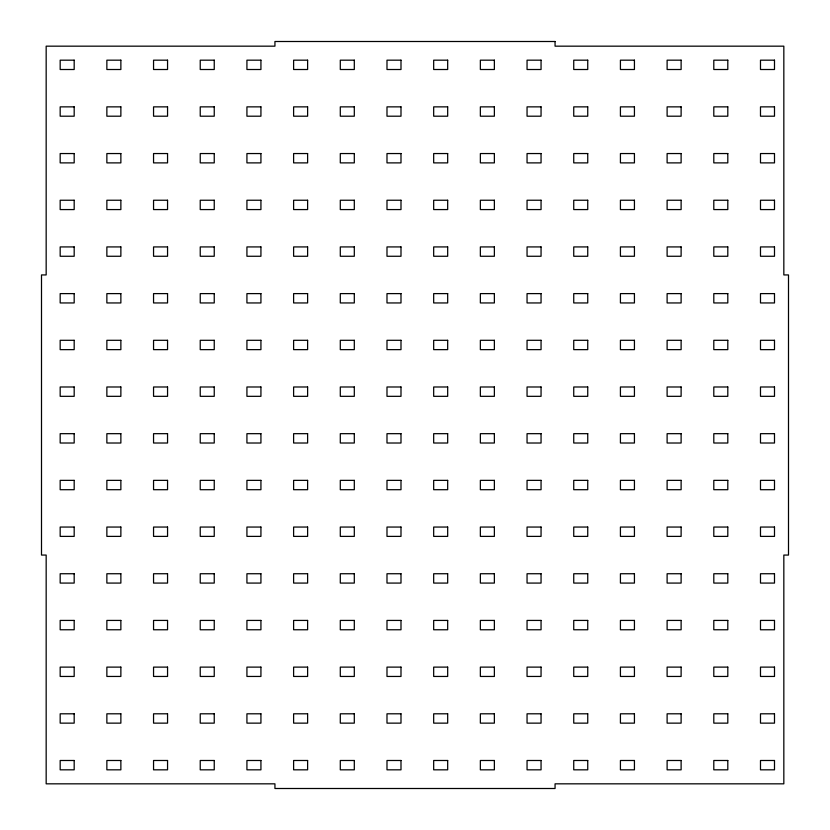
<?xml version="1.0" encoding="UTF-8"?>
<svg xmlns="http://www.w3.org/2000/svg" width="830" height="830" viewBox="0 0 830 830"><rect width="100%" height="100%" fill="white"/><g stroke="black" fill="none" stroke-linecap="round" stroke-linejoin="round"><path stroke-width="1.25" d="M555.062 41.5L274.938 41.5L274.938 46.169L46.169 46.169L46.169 274.938L41.5 274.938L41.5 555.062L46.169 555.062L46.169 783.831L274.938 783.831L274.938 788.5L555.062 788.5L555.062 783.831L783.831 783.831L783.831 555.062L788.5 555.062L788.5 274.938L783.831 274.938L783.831 46.169L555.062 46.169L555.062 41.5M74.181 60.175L60.175 60.175L60.175 69.513L74.181 69.513L74.181 60.175M120.869 60.175L106.863 60.175L106.863 69.513L120.869 69.513L120.869 60.175M167.556 60.175L153.55 60.175L153.55 69.513L167.556 69.513L167.556 60.175M214.244 60.175L200.238 60.175L200.238 69.513L214.244 69.513L214.244 60.175M260.931 60.175L246.925 60.175L246.925 69.513L260.931 69.513L260.931 60.175M307.619 60.175L293.613 60.175L293.613 69.513L307.619 69.513L307.619 60.175M354.306 60.175L340.3 60.175L340.3 69.513L354.306 69.513L354.306 60.175M400.994 60.175L386.988 60.175L386.988 69.513L400.994 69.513L400.994 60.175M447.681 60.175L433.675 60.175L433.675 69.513L447.681 69.513L447.681 60.175M494.369 60.175L480.363 60.175L480.363 69.513L494.369 69.513L494.369 60.175M541.056 60.175L527.05 60.175L527.05 69.513L541.056 69.513L541.056 60.175M587.744 60.175L573.738 60.175L573.738 69.513L587.744 69.513L587.744 60.175M634.431 60.175L620.425 60.175L620.425 69.513L634.431 69.513L634.431 60.175M681.119 60.175L667.113 60.175L667.113 69.513L681.119 69.513L681.119 60.175M727.806 60.175L713.8 60.175L713.8 69.513L727.806 69.513L727.806 60.175M774.494 60.175L760.488 60.175L760.488 69.513L774.494 69.513L774.494 60.175M74.181 106.863L60.175 106.863L60.175 116.2L74.181 116.2L74.181 106.863M120.869 106.863L106.863 106.863L106.863 116.2L120.869 116.2L120.869 106.863M167.556 106.863L153.55 106.863L153.55 116.2L167.556 116.2L167.556 106.863M214.244 106.863L200.238 106.863L200.238 116.2L214.244 116.2L214.244 106.863M260.931 106.863L246.925 106.863L246.925 116.2L260.931 116.2L260.931 106.863M307.619 106.863L293.613 106.863L293.613 116.2L307.619 116.2L307.619 106.863M354.306 106.863L340.3 106.863L340.3 116.2L354.306 116.2L354.306 106.863M400.994 106.863L386.988 106.863L386.988 116.2L400.994 116.2L400.994 106.863M447.681 106.863L433.675 106.863L433.675 116.2L447.681 116.2L447.681 106.863M494.369 106.863L480.363 106.863L480.363 116.2L494.369 116.2L494.369 106.863M541.056 106.863L527.05 106.863L527.05 116.2L541.056 116.2L541.056 106.863M587.744 106.863L573.738 106.863L573.738 116.2L587.744 116.2L587.744 106.863M634.431 106.863L620.425 106.863L620.425 116.2L634.431 116.2L634.431 106.863M681.119 106.863L667.113 106.863L667.113 116.2L681.119 116.2L681.119 106.863M727.806 106.863L713.8 106.863L713.8 116.2L727.806 116.2L727.806 106.863M774.494 106.863L760.488 106.863L760.488 116.2L774.494 116.2L774.494 106.863M74.181 153.55L60.175 153.55L60.175 162.888L74.181 162.888L74.181 153.55M120.869 153.55L106.863 153.55L106.863 162.888L120.869 162.888L120.869 153.55M167.556 153.55L153.55 153.55L153.55 162.888L167.556 162.888L167.556 153.55M214.244 153.55L200.238 153.55L200.238 162.888L214.244 162.888L214.244 153.55M260.931 153.55L246.925 153.55L246.925 162.888L260.931 162.888L260.931 153.55M307.619 153.55L293.613 153.55L293.613 162.888L307.619 162.888L307.619 153.55M354.306 153.55L340.3 153.55L340.3 162.888L354.306 162.888L354.306 153.55M400.994 153.55L386.988 153.55L386.988 162.888L400.994 162.888L400.994 153.55M447.681 153.55L433.675 153.55L433.675 162.888L447.681 162.888L447.681 153.55M494.369 153.55L480.363 153.55L480.363 162.888L494.369 162.888L494.369 153.55M541.056 153.55L527.05 153.55L527.05 162.888L541.056 162.888L541.056 153.55M587.744 153.55L573.738 153.55L573.738 162.888L587.744 162.888L587.744 153.55M634.431 153.55L620.425 153.55L620.425 162.888L634.431 162.888L634.431 153.55M681.119 153.55L667.113 153.55L667.113 162.888L681.119 162.888L681.119 153.55M727.806 153.55L713.8 153.55L713.8 162.888L727.806 162.888L727.806 153.55M774.494 153.55L760.488 153.55L760.488 162.888L774.494 162.888L774.494 153.55M74.181 200.238L60.175 200.238L60.175 209.575L74.181 209.575L74.181 200.238M120.869 200.238L106.863 200.238L106.863 209.575L120.869 209.575L120.869 200.238M167.556 200.238L153.55 200.238L153.55 209.575L167.556 209.575L167.556 200.238M214.244 200.238L200.238 200.238L200.238 209.575L214.244 209.575L214.244 200.238M260.931 200.238L246.925 200.238L246.925 209.575L260.931 209.575L260.931 200.238M307.619 200.238L293.613 200.238L293.613 209.575L307.619 209.575L307.619 200.238M354.306 200.238L340.3 200.238L340.3 209.575L354.306 209.575L354.306 200.238M400.994 200.238L386.988 200.238L386.988 209.575L400.994 209.575L400.994 200.238M447.681 200.238L433.675 200.238L433.675 209.575L447.681 209.575L447.681 200.238M494.369 200.238L480.363 200.238L480.363 209.575L494.369 209.575L494.369 200.238M541.056 200.238L527.05 200.238L527.05 209.575L541.056 209.575L541.056 200.238M587.744 200.238L573.738 200.238L573.738 209.575L587.744 209.575L587.744 200.238M634.431 200.238L620.425 200.238L620.425 209.575L634.431 209.575L634.431 200.238M681.119 200.238L667.113 200.238L667.113 209.575L681.119 209.575L681.119 200.238M727.806 200.238L713.8 200.238L713.8 209.575L727.806 209.575L727.806 200.238M774.494 200.238L760.488 200.238L760.488 209.575L774.494 209.575L774.494 200.238M74.181 246.925L60.175 246.925L60.175 256.263L74.181 256.263L74.181 246.925M120.869 246.925L106.863 246.925L106.863 256.263L120.869 256.263L120.869 246.925M167.556 246.925L153.55 246.925L153.55 256.263L167.556 256.263L167.556 246.925M214.244 246.925L200.238 246.925L200.238 256.263L214.244 256.263L214.244 246.925M260.931 246.925L246.925 246.925L246.925 256.263L260.931 256.263L260.931 246.925M307.619 246.925L293.613 246.925L293.613 256.263L307.619 256.263L307.619 246.925M354.306 246.925L340.3 246.925L340.3 256.263L354.306 256.263L354.306 246.925M400.994 246.925L386.988 246.925L386.988 256.263L400.994 256.263L400.994 246.925M447.681 246.925L433.675 246.925L433.675 256.263L447.681 256.263L447.681 246.925M494.369 246.925L480.363 246.925L480.363 256.263L494.369 256.263L494.369 246.925M541.056 246.925L527.05 246.925L527.05 256.263L541.056 256.263L541.056 246.925M587.744 246.925L573.738 246.925L573.738 256.263L587.744 256.263L587.744 246.925M634.431 246.925L620.425 246.925L620.425 256.263L634.431 256.263L634.431 246.925M681.119 246.925L667.113 246.925L667.113 256.263L681.119 256.263L681.119 246.925M727.806 246.925L713.8 246.925L713.8 256.263L727.806 256.263L727.806 246.925M774.494 246.925L760.488 246.925L760.488 256.263L774.494 256.263L774.494 246.925M74.181 293.613L60.175 293.613L60.175 302.95L74.181 302.95L74.181 293.613M120.869 293.613L106.863 293.613L106.863 302.95L120.869 302.95L120.869 293.613M167.556 293.613L153.55 293.613L153.55 302.95L167.556 302.95L167.556 293.613M214.244 293.613L200.238 293.613L200.238 302.95L214.244 302.95L214.244 293.613M260.931 293.613L246.925 293.613L246.925 302.95L260.931 302.95L260.931 293.613M307.619 293.613L293.613 293.613L293.613 302.95L307.619 302.95L307.619 293.613M354.306 293.613L340.3 293.613L340.3 302.95L354.306 302.95L354.306 293.613M400.994 293.613L386.988 293.613L386.988 302.95L400.994 302.95L400.994 293.613M447.681 293.613L433.675 293.613L433.675 302.95L447.681 302.95L447.681 293.613M494.369 293.613L480.363 293.613L480.363 302.95L494.369 302.95L494.369 293.613M541.056 293.613L527.05 293.613L527.05 302.95L541.056 302.95L541.056 293.613M587.744 293.613L573.738 293.613L573.738 302.95L587.744 302.95L587.744 293.613M634.431 293.613L620.425 293.613L620.425 302.95L634.431 302.95L634.431 293.613M681.119 293.613L667.113 293.613L667.113 302.95L681.119 302.95L681.119 293.613M727.806 293.613L713.8 293.613L713.8 302.95L727.806 302.95L727.806 293.613M774.494 293.613L760.488 293.613L760.488 302.95L774.494 302.95L774.494 293.613M74.181 340.3L60.175 340.3L60.175 349.638L74.181 349.638L74.181 340.3M120.869 340.3L106.863 340.3L106.863 349.638L120.869 349.638L120.869 340.3M167.556 340.3L153.55 340.3L153.55 349.638L167.556 349.638L167.556 340.3M214.244 340.3L200.238 340.3L200.238 349.638L214.244 349.638L214.244 340.3M260.931 340.3L246.925 340.3L246.925 349.638L260.931 349.638L260.931 340.3M307.619 340.3L293.613 340.3L293.613 349.638L307.619 349.638L307.619 340.3M354.306 340.3L340.3 340.3L340.3 349.638L354.306 349.638L354.306 340.3M400.994 340.3L386.988 340.3L386.988 349.638L400.994 349.638L400.994 340.3M447.681 340.3L433.675 340.3L433.675 349.638L447.681 349.638L447.681 340.3M494.369 340.3L480.363 340.3L480.363 349.638L494.369 349.638L494.369 340.3M541.056 340.3L527.05 340.3L527.05 349.638L541.056 349.638L541.056 340.3M587.744 340.3L573.738 340.3L573.738 349.638L587.744 349.638L587.744 340.3M634.431 340.3L620.425 340.3L620.425 349.638L634.431 349.638L634.431 340.3M681.119 340.3L667.113 340.3L667.113 349.638L681.119 349.638L681.119 340.3M727.806 340.3L713.8 340.3L713.8 349.638L727.806 349.638L727.806 340.3M774.494 340.3L760.488 340.3L760.488 349.638L774.494 349.638L774.494 340.3M74.181 386.988L60.175 386.988L60.175 396.325L74.181 396.325L74.181 386.988M120.869 386.988L106.863 386.988L106.863 396.325L120.869 396.325L120.869 386.988M167.556 386.988L153.55 386.988L153.55 396.325L167.556 396.325L167.556 386.988M214.244 386.988L200.238 386.988L200.238 396.325L214.244 396.325L214.244 386.988M260.931 386.988L246.925 386.988L246.925 396.325L260.931 396.325L260.931 386.988M307.619 386.988L293.613 386.988L293.613 396.325L307.619 396.325L307.619 386.988M354.306 386.988L340.3 386.988L340.3 396.325L354.306 396.325L354.306 386.988M400.994 386.988L386.988 386.988L386.988 396.325L400.994 396.325L400.994 386.988M447.681 386.988L433.675 386.988L433.675 396.325L447.681 396.325L447.681 386.988M494.369 386.988L480.363 386.988L480.363 396.325L494.369 396.325L494.369 386.988M541.056 386.988L527.05 386.988L527.05 396.325L541.056 396.325L541.056 386.988M587.744 386.988L573.738 386.988L573.738 396.325L587.744 396.325L587.744 386.988M634.431 386.988L620.425 386.988L620.425 396.325L634.431 396.325L634.431 386.988M681.119 386.988L667.113 386.988L667.113 396.325L681.119 396.325L681.119 386.988M727.806 386.988L713.8 386.988L713.8 396.325L727.806 396.325L727.806 386.988M774.494 386.988L760.488 386.988L760.488 396.325L774.494 396.325L774.494 386.988M74.181 433.675L60.175 433.675L60.175 443.013L74.181 443.013L74.181 433.675M120.869 433.675L106.863 433.675L106.863 443.013L120.869 443.013L120.869 433.675M167.556 433.675L153.55 433.675L153.55 443.013L167.556 443.013L167.556 433.675M214.244 433.675L200.238 433.675L200.238 443.013L214.244 443.013L214.244 433.675M260.931 433.675L246.925 433.675L246.925 443.013L260.931 443.013L260.931 433.675M307.619 433.675L293.613 433.675L293.613 443.013L307.619 443.013L307.619 433.675M354.306 433.675L340.3 433.675L340.3 443.013L354.306 443.013L354.306 433.675M400.994 433.675L386.988 433.675L386.988 443.013L400.994 443.013L400.994 433.675M447.681 433.675L433.675 433.675L433.675 443.013L447.681 443.013L447.681 433.675M494.369 433.675L480.363 433.675L480.363 443.013L494.369 443.013L494.369 433.675M541.056 433.675L527.05 433.675L527.05 443.013L541.056 443.013L541.056 433.675M587.744 433.675L573.738 433.675L573.738 443.013L587.744 443.013L587.744 433.675M634.431 433.675L620.425 433.675L620.425 443.013L634.431 443.013L634.431 433.675M681.119 433.675L667.113 433.675L667.113 443.013L681.119 443.013L681.119 433.675M727.806 433.675L713.8 433.675L713.8 443.013L727.806 443.013L727.806 433.675M774.494 433.675L760.488 433.675L760.488 443.013L774.494 443.013L774.494 433.675M74.181 480.363L60.175 480.363L60.175 489.7L74.181 489.7L74.181 480.363M120.869 480.363L106.863 480.363L106.863 489.7L120.869 489.7L120.869 480.363M167.556 480.363L153.55 480.363L153.55 489.7L167.556 489.7L167.556 480.363M214.244 480.363L200.238 480.363L200.238 489.7L214.244 489.7L214.244 480.363M260.931 480.363L246.925 480.363L246.925 489.7L260.931 489.7L260.931 480.363M307.619 480.363L293.613 480.363L293.613 489.7L307.619 489.7L307.619 480.363M354.306 480.363L340.3 480.363L340.3 489.7L354.306 489.7L354.306 480.363M400.994 480.363L386.988 480.363L386.988 489.7L400.994 489.7L400.994 480.363M447.681 480.363L433.675 480.363L433.675 489.7L447.681 489.7L447.681 480.363M494.369 480.363L480.363 480.363L480.363 489.7L494.369 489.7L494.369 480.363M541.056 480.363L527.05 480.363L527.05 489.7L541.056 489.7L541.056 480.363M587.744 480.363L573.738 480.363L573.738 489.7L587.744 489.7L587.744 480.363M634.431 480.363L620.425 480.363L620.425 489.7L634.431 489.7L634.431 480.363M681.119 480.363L667.113 480.363L667.113 489.7L681.119 489.7L681.119 480.363M727.806 480.363L713.8 480.363L713.8 489.7L727.806 489.7L727.806 480.363M774.494 480.363L760.488 480.363L760.488 489.7L774.494 489.7L774.494 480.363M74.181 527.05L60.175 527.05L60.175 536.388L74.181 536.388L74.181 527.05M120.869 527.05L106.863 527.05L106.863 536.388L120.869 536.388L120.869 527.05M167.556 527.05L153.55 527.05L153.55 536.388L167.556 536.388L167.556 527.05M214.244 527.05L200.238 527.05L200.238 536.388L214.244 536.388L214.244 527.05M260.931 527.05L246.925 527.05L246.925 536.388L260.931 536.388L260.931 527.05M307.619 527.05L293.613 527.05L293.613 536.388L307.619 536.388L307.619 527.05M354.306 527.05L340.3 527.05L340.3 536.388L354.306 536.388L354.306 527.05M400.994 527.05L386.988 527.05L386.988 536.388L400.994 536.388L400.994 527.05M447.681 527.05L433.675 527.05L433.675 536.388L447.681 536.388L447.681 527.05M494.369 527.05L480.363 527.05L480.363 536.388L494.369 536.388L494.369 527.05M541.056 527.05L527.05 527.05L527.05 536.388L541.056 536.388L541.056 527.05M587.744 527.05L573.738 527.05L573.738 536.388L587.744 536.388L587.744 527.05M634.431 527.05L620.425 527.05L620.425 536.388L634.431 536.388L634.431 527.05M681.119 527.05L667.113 527.05L667.113 536.388L681.119 536.388L681.119 527.05M727.806 527.05L713.8 527.05L713.8 536.388L727.806 536.388L727.806 527.05M774.494 527.05L760.488 527.05L760.488 536.388L774.494 536.388L774.494 527.05M74.181 573.738L60.175 573.738L60.175 583.075L74.181 583.075L74.181 573.738M120.869 573.738L106.863 573.738L106.863 583.075L120.869 583.075L120.869 573.738M167.556 573.738L153.55 573.738L153.55 583.075L167.556 583.075L167.556 573.738M214.244 573.738L200.238 573.738L200.238 583.075L214.244 583.075L214.244 573.738M260.931 573.738L246.925 573.738L246.925 583.075L260.931 583.075L260.931 573.738M307.619 573.738L293.613 573.738L293.613 583.075L307.619 583.075L307.619 573.738M354.306 573.738L340.3 573.738L340.3 583.075L354.306 583.075L354.306 573.738M400.994 573.738L386.988 573.738L386.988 583.075L400.994 583.075L400.994 573.738M447.681 573.738L433.675 573.738L433.675 583.075L447.681 583.075L447.681 573.738M494.369 573.738L480.363 573.738L480.363 583.075L494.369 583.075L494.369 573.738M541.056 573.738L527.05 573.738L527.05 583.075L541.056 583.075L541.056 573.738M587.744 573.738L573.738 573.738L573.738 583.075L587.744 583.075L587.744 573.738M634.431 573.738L620.425 573.738L620.425 583.075L634.431 583.075L634.431 573.738M681.119 573.738L667.113 573.738L667.113 583.075L681.119 583.075L681.119 573.738M727.806 573.738L713.8 573.738L713.8 583.075L727.806 583.075L727.806 573.738M774.494 573.738L760.488 573.738L760.488 583.075L774.494 583.075L774.494 573.738M74.181 620.425L60.175 620.425L60.175 629.763L74.181 629.763L74.181 620.425M120.869 620.425L106.863 620.425L106.863 629.763L120.869 629.763L120.869 620.425M167.556 620.425L153.55 620.425L153.55 629.763L167.556 629.763L167.556 620.425M214.244 620.425L200.238 620.425L200.238 629.763L214.244 629.763L214.244 620.425M260.931 620.425L246.925 620.425L246.925 629.763L260.931 629.763L260.931 620.425M307.619 620.425L293.613 620.425L293.613 629.763L307.619 629.763L307.619 620.425M354.306 620.425L340.3 620.425L340.3 629.763L354.306 629.763L354.306 620.425M400.994 620.425L386.988 620.425L386.988 629.763L400.994 629.763L400.994 620.425M447.681 620.425L433.675 620.425L433.675 629.763L447.681 629.763L447.681 620.425M494.369 620.425L480.363 620.425L480.363 629.763L494.369 629.763L494.369 620.425M541.056 620.425L527.05 620.425L527.05 629.763L541.056 629.763L541.056 620.425M587.744 620.425L573.738 620.425L573.738 629.763L587.744 629.763L587.744 620.425M634.431 620.425L620.425 620.425L620.425 629.763L634.431 629.763L634.431 620.425M681.119 620.425L667.113 620.425L667.113 629.763L681.119 629.763L681.119 620.425M727.806 620.425L713.8 620.425L713.8 629.763L727.806 629.763L727.806 620.425M774.494 620.425L760.488 620.425L760.488 629.763L774.494 629.763L774.494 620.425M74.181 667.113L60.175 667.113L60.175 676.45L74.181 676.45L74.181 667.113M120.869 667.113L106.863 667.113L106.863 676.45L120.869 676.45L120.869 667.113M167.556 667.113L153.55 667.113L153.55 676.45L167.556 676.45L167.556 667.113M214.244 667.113L200.238 667.113L200.238 676.45L214.244 676.45L214.244 667.113M260.931 667.113L246.925 667.113L246.925 676.45L260.931 676.45L260.931 667.113M307.619 667.113L293.613 667.113L293.613 676.45L307.619 676.45L307.619 667.113M354.306 667.113L340.3 667.113L340.3 676.45L354.306 676.45L354.306 667.113M400.994 667.113L386.988 667.113L386.988 676.45L400.994 676.45L400.994 667.113M447.681 667.113L433.675 667.113L433.675 676.45L447.681 676.45L447.681 667.113M494.369 667.113L480.363 667.113L480.363 676.45L494.369 676.45L494.369 667.113M541.056 667.113L527.05 667.113L527.05 676.45L541.056 676.45L541.056 667.113M587.744 667.113L573.738 667.113L573.738 676.45L587.744 676.45L587.744 667.113M634.431 667.113L620.425 667.113L620.425 676.45L634.431 676.45L634.431 667.113M681.119 667.113L667.113 667.113L667.113 676.45L681.119 676.45L681.119 667.113M727.806 667.113L713.8 667.113L713.8 676.45L727.806 676.45L727.806 667.113M774.494 667.113L760.488 667.113L760.488 676.45L774.494 676.45L774.494 667.113M74.181 713.8L60.175 713.8L60.175 723.138L74.181 723.138L74.181 713.8M120.869 713.8L106.863 713.8L106.863 723.138L120.869 723.138L120.869 713.8M167.556 713.8L153.55 713.8L153.55 723.138L167.556 723.138L167.556 713.8M214.244 713.8L200.238 713.8L200.238 723.138L214.244 723.138L214.244 713.8M260.931 713.8L246.925 713.8L246.925 723.138L260.931 723.138L260.931 713.8M307.619 713.8L293.613 713.8L293.613 723.138L307.619 723.138L307.619 713.8M354.306 713.8L340.3 713.8L340.3 723.138L354.306 723.138L354.306 713.8M400.994 713.8L386.988 713.8L386.988 723.138L400.994 723.138L400.994 713.8M447.681 713.8L433.675 713.8L433.675 723.138L447.681 723.138L447.681 713.8M494.369 713.8L480.363 713.8L480.363 723.138L494.369 723.138L494.369 713.8M541.056 713.8L527.05 713.8L527.05 723.138L541.056 723.138L541.056 713.8M587.744 713.8L573.738 713.8L573.738 723.138L587.744 723.138L587.744 713.8M634.431 713.8L620.425 713.8L620.425 723.138L634.431 723.138L634.431 713.8M681.119 713.8L667.113 713.8L667.113 723.138L681.119 723.138L681.119 713.8M727.806 713.8L713.8 713.8L713.8 723.138L727.806 723.138L727.806 713.8M774.494 713.8L760.488 713.8L760.488 723.138L774.494 723.138L774.494 713.8M74.181 760.488L60.175 760.488L60.175 769.825L74.181 769.825L74.181 760.488M120.869 760.488L106.863 760.488L106.863 769.825L120.869 769.825L120.869 760.488M167.556 760.488L153.55 760.488L153.55 769.825L167.556 769.825L167.556 760.488M214.244 760.488L200.238 760.488L200.238 769.825L214.244 769.825L214.244 760.488M260.931 760.488L246.925 760.488L246.925 769.825L260.931 769.825L260.931 760.488M307.619 760.488L293.613 760.488L293.613 769.825L307.619 769.825L307.619 760.488M354.306 760.488L340.3 760.488L340.3 769.825L354.306 769.825L354.306 760.488M400.994 760.488L386.988 760.488L386.988 769.825L400.994 769.825L400.994 760.488M447.681 760.488L433.675 760.488L433.675 769.825L447.681 769.825L447.681 760.488M494.369 760.488L480.363 760.488L480.363 769.825L494.369 769.825L494.369 760.488M541.056 760.488L527.05 760.488L527.05 769.825L541.056 769.825L541.056 760.488M587.744 760.488L573.738 760.488L573.738 769.825L587.744 769.825L587.744 760.488M634.431 760.488L620.425 760.488L620.425 769.825L634.431 769.825L634.431 760.488M681.119 760.488L667.113 760.488L667.113 769.825L681.119 769.825L681.119 760.488M727.806 760.488L713.8 760.488L713.8 769.825L727.806 769.825L727.806 760.488M774.494 760.488L760.488 760.488L760.488 769.825L774.494 769.825L774.494 760.488"/></g></svg>
